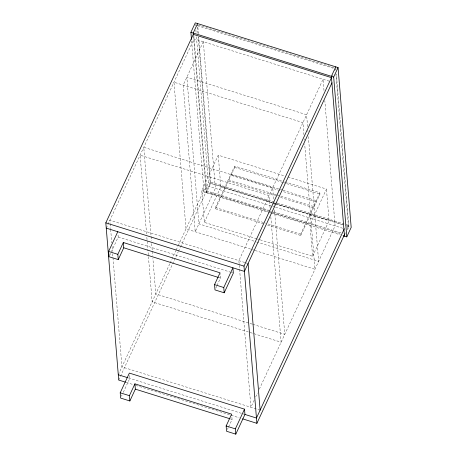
<?xml version="1.0" encoding="UTF-8"?>
<svg xmlns="http://www.w3.org/2000/svg" width="457" height="457" viewBox="0 0 457 457"><rect width="100%" height="100%" fill="white"/><g stroke="black" fill="none" stroke-linecap="round" stroke-linejoin="round"><path stroke-width="0.34" stroke-dasharray="2.29 1.71" d="M106.247 228.123L194.105 38.851L328.989 81.1M109.634 255.457L118.197 237.017L117.929 233.71M256.777 238.783L204.365 222.365L201.76 190.66L218.235 155.169L284.265 175.854M118.283 374.763L169.855 263.655M170.158 263.004L175.854 250.733M176.151 250.088L177.95 246.209M178.253 245.563L206.136 185.491L272.161 206.17M270.298 212.922L204.011 192.163L208.403 182.697L196.396 36.349M118.717 380.047L178.087 252.138M178.384 251.493L180.184 247.62M180.486 246.974L210.597 182.097L276.622 202.777M121.528 396.173L122.122 394.905M123.299 392.357L129.794 378.367L129.525 375.066M204.365 222.365L220.834 186.873L218.235 155.169M263.558 223.844L215.544 208.803L215.436 207.484L234.658 166.08L282.672 181.121M215.544 208.803L234.767 167.405L234.658 166.08M215.847 288.047L216.715 286.179M217.001 285.556L220.468 278.085L220.091 273.457M331.776 77.005L332.65 75.114M334.661 70.784L335.507 68.961L335.627 70.384M267.619 225.118L300.752 235.498L300.643 234.173L319.866 192.768L283.346 181.332M300.752 235.498L319.974 194.094L319.866 192.768M260.182 239.845L312.599 256.268L310 224.558L326.469 189.072L286.99 176.705M227.443 429.397L228.311 427.529M228.603 426.907L232.07 419.435L231.688 414.813M312.599 256.268L329.074 220.777L326.469 189.072M254.201 400.166L250.904 407.267L238.874 260.633L323.07 79.244L324.059 91.291M255.697 396.939L257.497 393.066M259.296 389.193L335.101 225.884L324.813 100.5M344.378 234.841L345.589 232.23M347.28 228.591L348.771 225.375L344.687 224.096M347.417 229.854L348.88 226.701L336.346 73.954M198.378 25.106L334.513 67.745M197.333 25.683L333.467 68.322M234.767 167.405L282.1 182.229M282.78 182.44L319.974 194.094M282.392 190.066L230.996 173.968L231.105 175.288L281.82 191.175M283.066 190.278L316.204 200.657L316.313 201.977L282.5 191.386M276.319 194.802L228.306 179.767L228.414 181.086L275.748 195.91M276.993 195.013L313.513 206.455L313.622 207.775L279.81 197.184M277.302 202.994L344.007 223.884M273.532 202.714L210.231 182.886L198.269 37.063M274.217 202.925L276.257 203.565M276.936 203.782L346.366 225.53M347.046 225.741L348.405 226.164L335.918 73.943M208.403 182.697L274.691 203.462M275.371 203.673L342.756 224.781M346.84 226.061L350.033 227.06M220.834 186.873L271.892 202.868M272.572 203.079L274.611 203.719M275.297 203.931L329.074 220.777M272.84 206.381L274.886 207.021M275.565 207.232L344.31 228.768M269.876 210.603L206.57 190.775L193.837 35.549M273.954 211.882L341.345 232.984M206.204 191.563L272.229 212.242M272.909 212.454L340.979 233.773M201.76 190.66L267.791 211.34M272.555 212.831L310 224.558M270.978 213.139L340.402 234.881M215.436 207.484L265.483 223.159M268.185 224.004L300.643 234.173M257.462 238.994L259.502 239.634M253.989 241.125L198.875 223.861L186.844 77.227L306.596 114.736L307.584 126.778M256.708 241.976L318.626 261.37L308.401 136.694M254.412 250.287L186.005 228.866L173.974 82.226L302.934 122.619L303.922 134.666M255.092 250.505L314.964 269.259L304.682 143.875M244.792 262.489L109.909 220.24L110.143 223.073M245.363 262.666L247.426 263.312M118.197 237.017L229.934 272.012M230.619 272.229L232.659 272.869M219.109 277.656L220.468 278.085M252.184 324.116L155.803 293.925L152.895 258.508M252.864 324.327L284.768 334.318L274.48 208.935M260.113 410.152L121.939 366.874L112.525 252.115M128.491 377.956L244.261 414.219M126.201 382.389L133.01 384.52M135.729 385.377L239.194 417.784M230.705 419.006L232.07 419.435M335.764 66.853L335.998 69.693M307.875 130.319L307.989 131.736M304.271 138.917L304.391 140.333M273.663 199.018L272.732 187.684L143.772 147.291L151.038 235.835M274.069 203.976L274.189 205.393M270.064 207.615L269.076 195.567L140.11 155.174L146.623 234.515M270.35 211.157L270.47 212.574M270.818 216.824L281.106 342.207L152.141 301.814L148.017 251.516M197.59 23.57L198.407 33.515M198.698 37.068L210.706 183.417L206.313 192.883L193.488 36.589M197.453 27.106L197.978 33.504M195.407 24.272L195.522 25.689M195.87 29.956L196.104 32.795M191.597 40.839L204.011 192.163M151.096 236.543L151.444 240.799M151.678 243.632L152.255 250.716M152.318 251.424L152.667 255.674M146.851 237.349L147.959 250.807M110.2 223.781L110.605 228.74M110.668 229.448L111.771 242.907M112.062 246.449L112.468 251.407M203.319 41.736L183.183 85.111L195.213 231.75L215.35 188.375L203.319 41.736"/><path stroke-width="0.69" d="M191.477 39.416L190.895 32.316L195.288 22.85L338.071 67.573L351.182 227.42L346.789 236.886L343.127 235.738M197.59 23.57L193.197 33.035L193.374 35.166M125.521 382.178L118.717 380.047L105.818 222.839L193.374 34.212M224.193 292.8L223.759 287.516L232.91 267.796L233.344 273.08L224.193 292.8L214.979 289.909L214.544 284.625L220.034 272.8L123.316 242.501L123.75 247.785L118.26 259.616L109.046 256.731L108.612 251.447L117.763 231.733M118.26 259.616L117.826 254.332L123.316 242.501M120.208 392.797L129.36 373.083L244.506 409.152L244.941 414.436L235.789 434.15L226.575 431.265L226.141 425.981L231.636 414.151L134.912 383.857L129.422 395.682L129.857 400.966L120.642 398.081L120.208 392.797L129.422 395.682M129.857 400.966L135.346 389.141L134.912 383.857M335.764 66.853L331.371 76.313L344.487 236.16M242.593 418.846L256.891 423.325L243.992 266.123L331.548 77.496M346.789 236.886L333.679 77.039L338.071 67.573M331.982 82.78L244.426 271.407L106.247 228.123M235.789 434.15L235.355 428.866L244.506 409.152M344.31 228.768L256.457 418.041L244.883 414.419M256.891 423.325L344.744 234.053M190.895 32.316L333.679 77.039M193.305 34.355L331.479 77.639M105.818 222.839L243.992 266.123M123.75 247.785L218.429 277.445M108.612 251.447L117.826 254.332M214.544 284.625L223.759 287.516M118.283 374.763L127.811 377.745M135.346 389.141L230.025 418.795M226.141 425.981L235.355 428.866M248.082 263.518L260.113 410.152"/></g></svg>
